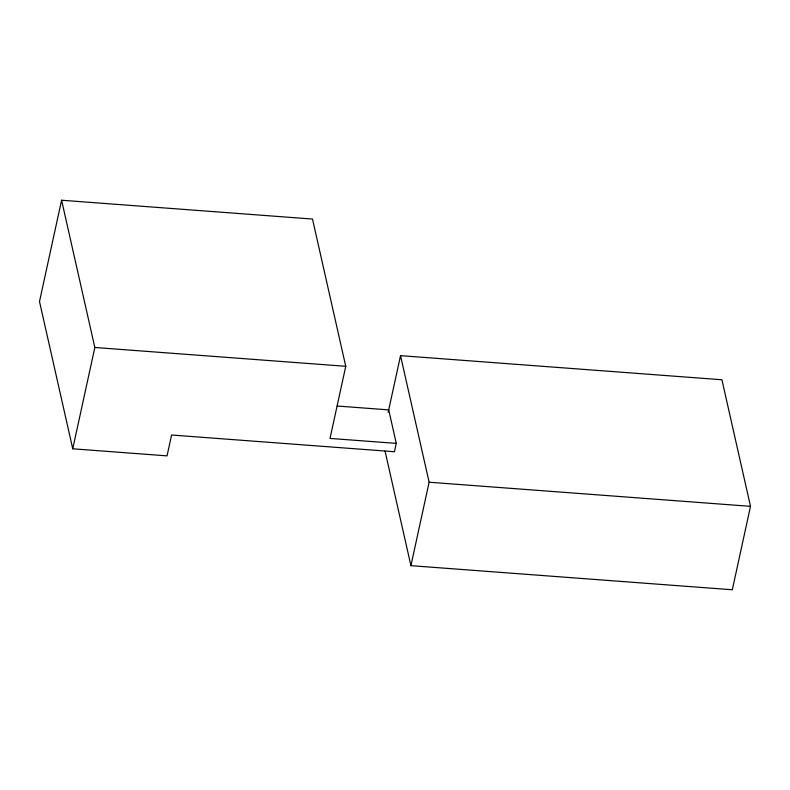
<?xml version="1.0" encoding="UTF-8"?>
<svg xmlns="http://www.w3.org/2000/svg" width="790" height="790" viewBox="0 0 790 790"><rect width="100%" height="100%" fill="white"/><g stroke="black" fill="none" stroke-linecap="round" stroke-linejoin="round"><path stroke-width="1.19" d="M396.274 443.388L330.022 438.42L345.753 366.303L312.494 219.057L61.59 200.235L39.5 301.543L72.749 448.799L167.036 455.87L171.588 435.014L394.457 451.732L396.274 443.388L388.71 409.882L337.182 406.021M72.749 448.799L94.84 347.481L61.59 200.235M388.186 412.271L400.53 355.648L721.922 379.763L750.5 506.331L732.31 589.765L410.928 565.66L385.036 451.031M410.928 565.66L429.118 482.226L400.53 355.648M94.84 347.481L345.753 366.303M429.118 482.226L750.5 506.331"/></g></svg>
